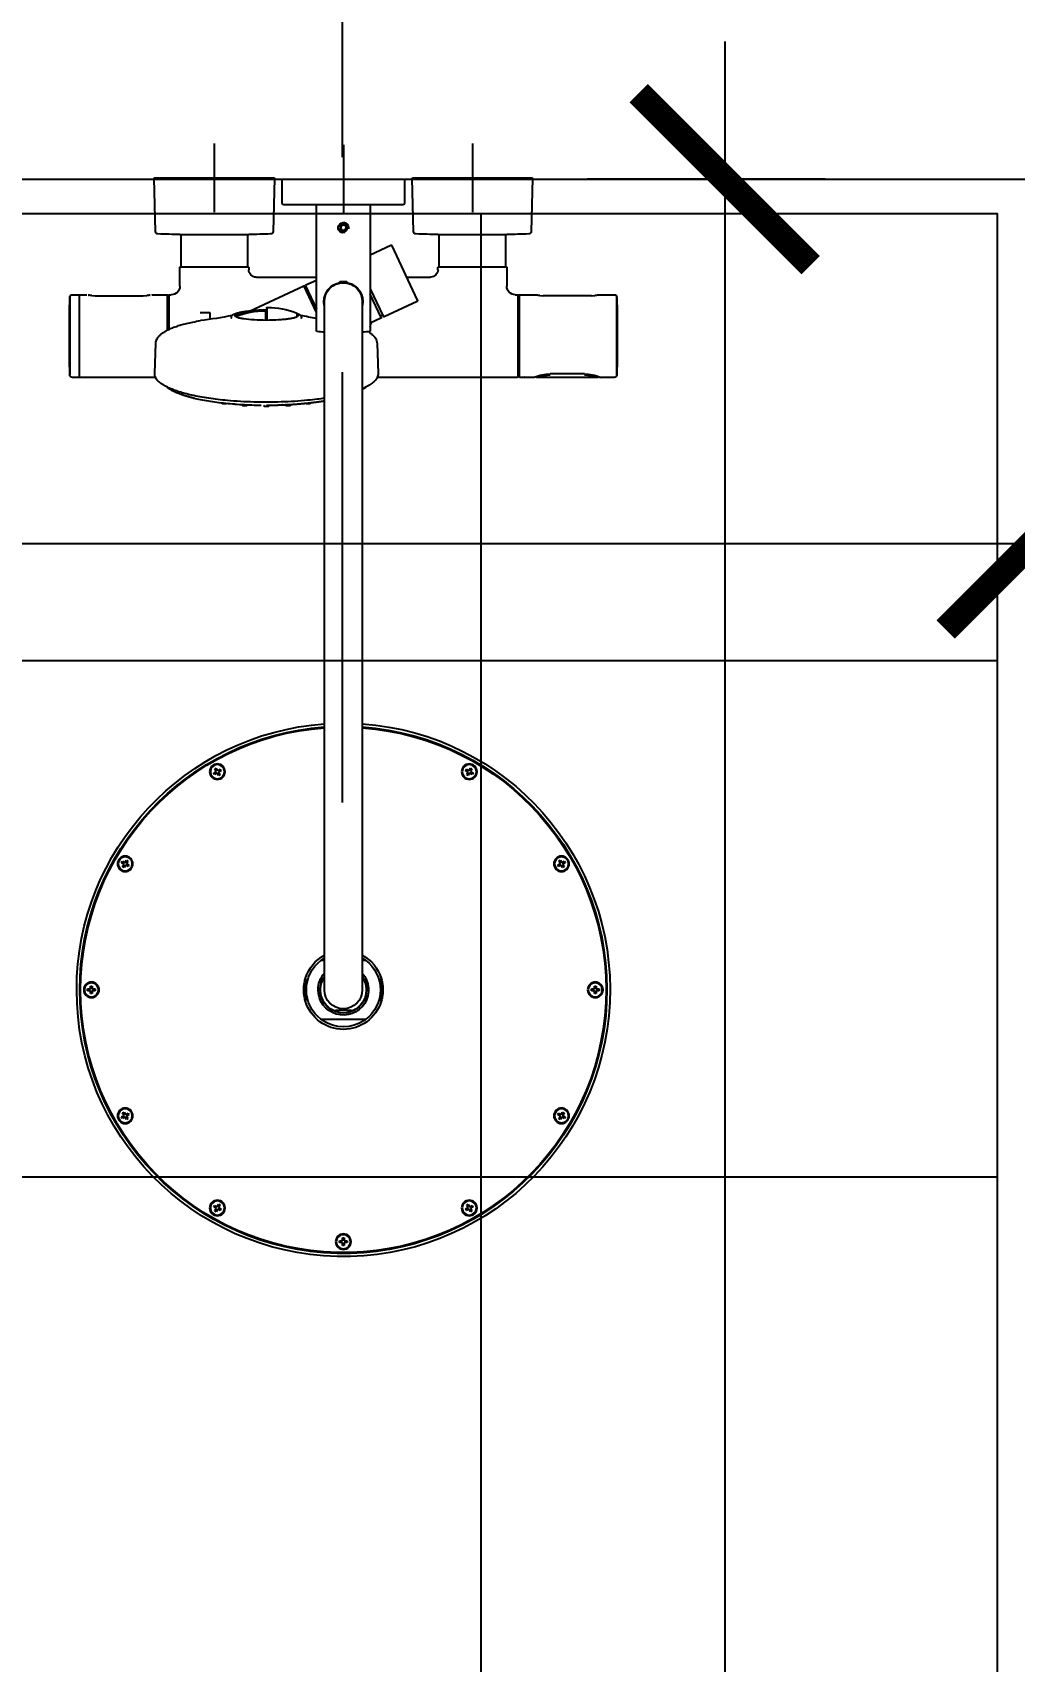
# Model space of a CAD drawing. Header units: centimetres. Extents: x -1797 to 2001, y -8788 to 1856.
# Drawn here: x -771.2 to -714.1, y -4855.5 to -4760.8 of the extents above; entities that cross this region are included whole.
import ezdxf
from ezdxf.enums import TextEntityAlignment as Align
from ezdxf.xclip import XClip

# ---------------------------------------------------------------- set-up
doc = ezdxf.new("R2010")
doc.units = ezdxf.units.CM
doc.header["$LTSCALE"] = 100
doc.header["$MEASUREMENT"] = 0
doc.header["$XCLIPFRAME"] = 0
doc.header["$PDMODE"] = 35
doc.linetypes.add('HIDDEN', pattern=[0.375, 0.25, -0.125])
for name, color, linetype in [('A0-01 FLOOR PLANS$0$BATH FIXTURES', 85, 'Continuous'), ('A0-01 FLOOR PLANS$0$WALL-01', 7, 'Continuous'), ('DIM', 1, 'Continuous'), ('HIDDEN -03', 8, 'HIDDEN'), ('ID_Flooring_01', 123, 'Continuous'), ('ID_Flooring_02', 127, 'Continuous'), ('WALL-01', 7, 'Continuous')]:
    doc.layers.add(name, color=color, linetype=linetype)
doc.styles.add('22', font='romans.shx')
doc.styles.add('HB25Small', font='ARCHSTYL.SHX', dxfattribs={"width": 0.8, "height": 2.5})
doc.styles.add('HB35Norm', font='ARCHSTYL.SHX', dxfattribs={"width": 0.8, "height": 3.5})
doc.styles.add('ISO', font='isocp2.shx', dxfattribs={"width": 0.8})
doc.dimstyles.new('100', dxfattribs={"dimtxt": 15, "dimasz": 10, "dimexe": 8, "dimexo": 12, "dimgap": 6, "dimtad": 1, "dimdec": 0, "dimzin": 0, "dimdsep": 46, "dimtxsty": '22', "dimblk": 'ARCHTICK', "dimcen": 30, "dimdle": 8, "dimclrd": 1, "dimclre": 1, "dimclrt": 2, "dimadec": 0, "dimazin": 0, "dimtfac": 1, "dimtdec": 0, "dimtmove": 2, "dimatfit": 3, "dimldrblk": 'OBLIQUE', "dimfxl": 100, "dimtolj": 1, "dimtzin": 0, "dimarcsym": 0})
doc.dimstyles.new('DIM DET', dxfattribs={"dimtxt": 0.05, "dimasz": 0.025, "dimexe": 0.025, "dimexo": 0.025, "dimgap": 0.025, "dimtad": 1, "dimzin": 0, "dimdsep": 46, "dimtxsty": 'ISO', "dimblk": 'ARCHTICK', "dimcen": 0.1, "dimdle": 0.025, "dimclrd": 15, "dimclre": 15, "dimclrt": 2, "dimadec": 0, "dimazin": 0, "dimtfac": 1, "dimtmove": 2, "dimatfit": 0, "dimldrblk": 'ARCHTICK', "dimfxl": 0.17, "dimtzin": 1, "dimarcsym": 0})

# ---------------------------------------------------------------- blocks, each defined once
blk = doc.blocks.new('A0-01 FLOOR PLANS$0$Bath_ShowerHead_D-31_01')
for p, q in [((-7.5, 0.08), (-7.5, -3.92)), ((0, 0), (0, -4)), ((7.5, 0.08), (7.5, -3.92)), ((-11, -1.971), (-10.92, -5.04)), ((-4.05, -1.92), (-10.95, -1.92)), ((-5.5, -1.92), (-9.5, -1.92)), ((-4.08, -5.04), (-4, -1.971)), ((-3.55, -2.02), (-3.55, -3.4)), ((3.53, -2), (-3.53, -2)), ((2, -2), (-2, -2)), ((3.55, -3.4), (3.55, -2.02)), ((4, -1.971), (4.08, -5.04)), ((10.95, -1.92), (4.05, -1.92)), ((9.5, -1.92), (5.5, -1.92)), ((10.92, -5.04), (11, -1.971)), ((-3.45, -3.5), (3.45, -3.5)), ((-1.565, -3.5), (-1.565, -10.825)), ((1.565, -10.825), (1.565, -3.5)), ((-0.173, -4.82), (-0.087, -4.67)), ((-0.087, -4.67), (0.087, -4.67)), ((0.087, -4.67), (0.173, -4.82)), ((-5.5, -5.22), (-9.5, -5.22)), ((-9.425, -5.22), (-9.425, -7.1)), ((-5.575, -7.1), (-5.575, -5.22)), ((-0.087, -4.97), (-0.173, -4.82)), ((0.087, -4.97), (-0.087, -4.97)), ((0.173, -4.82), (0.087, -4.97)), ((9.5, -5.22), (5.5, -5.22)), ((5.575, -5.22), (5.575, -7.1)), ((9.425, -7.1), (9.425, -5.22)), ((-4.306, -9.043), (-2.827, -5.871)), ((-1.565, -6.404), (-2.76, -5.847)), ((-9.5, -7.14), (-9.5, -8.225)), ((-9.48, -7.12), (-5.52, -7.12)), ((-5.5, -7.26), (-5.5, -7.14)), ((5.5, -7.14), (5.5, -7.256)), ((5.52, -7.12), (9.48, -7.12)), ((9.5, -8.224), (9.5, -7.14)), ((-3.677, -7.695), (-5.057, -7.695)), ((-1.565, -8.371), (-2.312, -9.973)), ((-0.201, -7.975), (-0.25, -8.003)), ((-0.25, -8.003), (0.25, -8.003)), ((-0.25, -8.003), (-0.25, -8.049)), ((-0.201, -7.975), (0.201, -7.975)), ((-0.201, -8.049), (-0.201, -7.975)), ((0.25, -8.003), (0.201, -7.975)), ((0.201, -8.049), (0.201, -7.975)), ((0.25, -8.049), (0.25, -8.003)), ((5.057, -7.695), (1.565, -7.695)), ((2.184, -8.152), (1.565, -7.864)), ((2.198, -8.192), (1.565, -9.55)), ((1.565, -9.751), (2.279, -8.219)), ((2.233, -8.319), (2.174, -8.291)), ((5.457, -9.679), (2.306, -8.209)), ((-15.895, -13.373), (-15.895, -8.867)), ((-14.938, -8.72), (-15.745, -8.72)), ((-14.42, -8.774), (-14.617, -8.766)), ((-11.619, -8.773), (-14.421, -8.773)), ((-11.423, -8.766), (-11.62, -8.774)), ((-10.24, -8.72), (-11.102, -8.72)), ((-10.22, -8.74), (-10.22, -13.5)), ((-10.15, -9.32), (-10.22, -9.32)), ((-10.22, -9.352), (-10.15, -9.352)), ((-10.15, -13.5), (-10.15, -8.74)), ((-9.994, -8.72), (-10.13, -8.72)), ((-4.282, -9.109), (-2.378, -9.997)), ((-2.198, -10.048), (-1.565, -8.69)), ((-1.1, -9.12), (-1.1, -13.17)), ((1.1, -13.17), (1.1, -9.12)), ((10.13, -8.72), (9.999, -8.72)), ((10.15, -8.74), (10.15, -10.739)), ((10.225, -10.774), (10.225, -8.74)), ((11.105, -8.72), (10.245, -8.72)), ((11.625, -8.777), (11.428, -8.769)), ((14.425, -8.776), (11.625, -8.776)), ((14.425, -8.776), (11.625, -8.776)), ((14.622, -8.769), (14.425, -8.777)), ((14.425, -8.777), (14.425, -8.776)), ((15.75, -8.72), (14.945, -8.72)), ((15.347, -8.72), (15.347, -13.52)), ((15.9, -8.867), (15.9, -13.373)), ((-10.15, -9.944), (-10.22, -9.944)), ((-2.278, -9.9), (-2.174, -9.949)), ((-2.184, -10.088), (-1.565, -10.376)), ((2.449, -9.979), (2.443, -10.043)), ((2.456, -9.964), (2.449, -9.981)), ((2.698, -9.833), (2.698, -9.986)), ((4.448, -9.477), (4.448, -10.037)), ((4.448, -10.037), (4.448, -10.092)), ((4.448, -10.092), (4.448, -10.188)), ((4.473, -10.135), (4.473, -10.189)), ((4.498, -9.602), (4.498, -9.648)), ((4.498, -9.671), (4.498, -9.648)), ((4.498, -10.17), (4.498, -9.671)), ((5.858, -9.725), (5.827, -9.72)), ((6.503, -10.043), (6.496, -9.979)), ((7.765, -9.745), (7.765, -10.079)), ((8.315, -9.745), (7.765, -9.745)), ((10.225, -9.57), (10.15, -9.495)), ((-10.22, -10.528), (-10.15, -10.528)), ((-10.15, -11.712), (-10.22, -11.712)), ((-10.22, -12.296), (-10.15, -12.296)), ((-1.957, -11.551), (-2.02, -13.279)), ((10.965, -13.279), (10.903, -11.551)), ((-10.15, -12.888), (-10.22, -12.888)), ((-10.22, -12.92), (-10.15, -12.92)), ((-1.1, -13.17), (-1.1, -45.07)), ((1.1, -45.07), (1.1, -13.17)), ((-15.745, -13.52), (-14.939, -13.52)), ((-14.803, -13.52), (-11.229, -13.52)), ((-14.01, -13.322), (-14.01, -13.318)), ((-14.01, -13.322), (-12.02, -13.322)), ((-12.02, -13.322), (-12.02, -13.318)), ((-11.091, -13.52), (-10.819, -13.52)), ((-10.51, -13.52), (-10.24, -13.52)), ((-10.13, -13.52), (-1.972, -13.52)), ((10.913, -13.52), (15.75, -13.52)), ((-7.388, -36.423), (-7.536, -36.508)), ((-7.536, -36.508), (-7.486, -36.595)), ((-7.486, -36.595), (-7.338, -36.51)), ((-7.387, -36.226), (-7.473, -36.276)), ((-7.473, -36.276), (-7.388, -36.423)), ((-7.435, -36.45), (-7.385, -36.536)), ((-7.328, -36.327), (-7.415, -36.377)), ((-7.302, -36.373), (-7.387, -36.226)), ((-7.338, -36.51), (-7.253, -36.657)), ((-7.312, -36.556), (-7.225, -36.506)), ((-7.154, -36.288), (-7.302, -36.373)), ((-7.205, -36.433), (-7.255, -36.346)), ((-7.253, -36.657), (-7.167, -36.607)), ((-7.252, -36.46), (-7.104, -36.375)), ((-7.167, -36.607), (-7.252, -36.46)), ((-7.104, -36.375), (-7.154, -36.288)), ((7.154, -36.288), (7.104, -36.375)), ((7.104, -36.375), (7.252, -36.46)), ((7.302, -36.373), (7.154, -36.288)), ((7.252, -36.46), (7.167, -36.607)), ((7.167, -36.607), (7.253, -36.657)), ((7.255, -36.346), (7.205, -36.433)), ((7.225, -36.506), (7.312, -36.556)), ((7.253, -36.657), (7.338, -36.51)), ((7.387, -36.226), (7.302, -36.373)), ((7.415, -36.377), (7.328, -36.327)), ((7.338, -36.51), (7.486, -36.595)), ((7.385, -36.536), (7.435, -36.45)), ((7.473, -36.276), (7.387, -36.226)), ((7.388, -36.423), (7.473, -36.276)), ((7.536, -36.508), (7.388, -36.423)), ((7.486, -36.595), (7.536, -36.508)), ((-12.844, -41.647), (-12.894, -41.733)), ((-12.697, -41.732), (-12.844, -41.647)), ((-12.612, -41.584), (-12.697, -41.732)), ((-12.525, -41.634), (-12.612, -41.584)), ((-12.61, -41.782), (-12.525, -41.634)), ((12.612, -41.584), (12.525, -41.634)), ((12.525, -41.634), (12.61, -41.782)), ((12.697, -41.732), (12.612, -41.584)), ((12.844, -41.647), (12.697, -41.732)), ((12.894, -41.733), (12.844, -41.647)), ((-12.894, -41.733), (-12.747, -41.818)), ((-12.747, -41.818), (-12.832, -41.966)), ((-12.832, -41.966), (-12.745, -42.016)), ((-12.743, -41.705), (-12.793, -41.792)), ((-12.774, -41.865), (-12.687, -41.915)), ((-12.745, -42.016), (-12.66, -41.868)), ((-12.584, -41.735), (-12.67, -41.685)), ((-12.66, -41.868), (-12.513, -41.953)), ((-12.614, -41.895), (-12.564, -41.808)), ((-12.463, -41.867), (-12.61, -41.782)), ((-12.513, -41.953), (-12.463, -41.867)), ((12.61, -41.782), (12.463, -41.867)), ((12.463, -41.867), (12.513, -41.953)), ((12.513, -41.953), (12.66, -41.868)), ((12.564, -41.808), (12.614, -41.895)), ((12.67, -41.685), (12.584, -41.735)), ((12.66, -41.868), (12.745, -42.016)), ((12.687, -41.915), (12.774, -41.865)), ((12.793, -41.792), (12.743, -41.705)), ((12.745, -42.016), (12.832, -41.966)), ((12.747, -41.818), (12.894, -41.733)), ((12.832, -41.966), (12.747, -41.818)), ((-1.1, -45.07), (-1.1, -49.12)), ((1.1, -49.12), (1.1, -45.07)), ((-1.303, -47.42), (-1.103, -47.42)), ((1.105, -47.42), (1.303, -47.42)), ((-14.86, -49.07), (-14.86, -49.17)), ((-14.69, -49.07), (-14.86, -49.07)), ((-14.86, -49.17), (-14.69, -49.17)), ((-14.744, -49.07), (-14.744, -49.17)), ((-14.69, -48.9), (-14.69, -49.07)), ((-14.59, -48.9), (-14.69, -48.9)), ((-14.59, -49.016), (-14.69, -49.016)), ((-14.69, -49.17), (-14.69, -49.34)), ((-14.69, -49.224), (-14.59, -49.224)), ((-14.59, -49.07), (-14.59, -48.9)), ((-14.42, -49.07), (-14.59, -49.07)), ((-14.59, -49.17), (-14.42, -49.17)), ((-14.59, -49.34), (-14.59, -49.17)), ((-14.536, -49.17), (-14.536, -49.07)), ((-14.42, -49.17), (-14.42, -49.07)), ((-2.2, -49.786), (-2.2, -48.454)), ((2.2, -48.454), (2.2, -49.786)), ((14.59, -49.07), (14.42, -49.07)), ((14.42, -49.07), (14.42, -49.17)), ((14.42, -49.17), (14.59, -49.17)), ((14.536, -49.07), (14.536, -49.17)), ((14.69, -48.9), (14.59, -48.9)), ((14.59, -48.9), (14.59, -49.07)), ((14.69, -49.016), (14.59, -49.016)), ((14.59, -49.17), (14.59, -49.34)), ((14.59, -49.224), (14.69, -49.224)), ((14.69, -49.07), (14.69, -48.9)), ((14.86, -49.07), (14.69, -49.07)), ((14.69, -49.34), (14.69, -49.17)), ((14.69, -49.17), (14.86, -49.17)), ((14.744, -49.17), (14.744, -49.07)), ((14.86, -49.17), (14.86, -49.07)), ((-14.69, -49.34), (-14.59, -49.34)), ((14.59, -49.34), (14.69, -49.34)), ((-1.006, -50.82), (-1.303, -50.82)), ((-0.9, -50.82), (-1.006, -50.82)), ((0.9, -50.82), (-0.9, -50.82)), ((-0.445, -50.32), (-0.573, -50.32)), ((-0.445, -50.32), (0.445, -50.32)), ((0.573, -50.32), (0.445, -50.32)), ((1.006, -50.82), (0.9, -50.82)), ((1.303, -50.82), (1.006, -50.82)), ((-12.747, -56.422), (-12.894, -56.507)), ((-12.894, -56.507), (-12.844, -56.593)), ((-12.844, -56.593), (-12.697, -56.508)), ((-12.745, -56.224), (-12.832, -56.274)), ((-12.832, -56.274), (-12.747, -56.422)), ((-12.793, -56.448), (-12.743, -56.535)), ((-12.687, -56.325), (-12.774, -56.375)), ((-12.66, -56.372), (-12.745, -56.224)), ((-12.697, -56.508), (-12.612, -56.656)), ((-12.67, -56.555), (-12.584, -56.505)), ((-12.513, -56.287), (-12.66, -56.372)), ((-12.564, -56.432), (-12.614, -56.345)), ((-12.612, -56.656), (-12.525, -56.606)), ((-12.61, -56.458), (-12.463, -56.373)), ((-12.525, -56.606), (-12.61, -56.458)), ((-12.463, -56.373), (-12.513, -56.287)), ((12.513, -56.287), (12.463, -56.373)), ((12.463, -56.373), (12.61, -56.458)), ((12.66, -56.372), (12.513, -56.287)), ((12.61, -56.458), (12.525, -56.606)), ((12.525, -56.606), (12.612, -56.656)), ((12.614, -56.345), (12.564, -56.432)), ((12.584, -56.505), (12.67, -56.555)), ((12.612, -56.656), (12.697, -56.508)), ((12.745, -56.224), (12.66, -56.372)), ((12.774, -56.375), (12.687, -56.325)), ((12.697, -56.508), (12.844, -56.593)), ((12.743, -56.535), (12.793, -56.448)), ((12.832, -56.274), (12.745, -56.224)), ((12.747, -56.422), (12.832, -56.274)), ((12.894, -56.507), (12.747, -56.422)), ((12.844, -56.593), (12.894, -56.507)), ((-7.486, -61.645), (-7.536, -61.732)), ((-7.536, -61.732), (-7.388, -61.817)), ((-7.338, -61.73), (-7.486, -61.645)), ((-7.388, -61.817), (-7.473, -61.964)), ((-7.473, -61.964), (-7.387, -62.014)), ((-7.385, -61.704), (-7.435, -61.79)), ((-7.415, -61.863), (-7.328, -61.913)), ((-7.387, -62.014), (-7.302, -61.867)), ((-7.253, -61.583), (-7.338, -61.73)), ((-7.225, -61.734), (-7.312, -61.684)), ((-7.302, -61.867), (-7.154, -61.952)), ((-7.255, -61.894), (-7.205, -61.807)), ((-7.167, -61.633), (-7.253, -61.583)), ((-7.252, -61.78), (-7.167, -61.633)), ((-7.104, -61.865), (-7.252, -61.78)), ((-7.154, -61.952), (-7.104, -61.865)), ((7.252, -61.78), (7.104, -61.865)), ((7.104, -61.865), (7.154, -61.952)), ((7.154, -61.952), (7.302, -61.867)), ((7.253, -61.583), (7.167, -61.633)), ((7.167, -61.633), (7.252, -61.78)), ((7.205, -61.807), (7.255, -61.894)), ((7.312, -61.684), (7.225, -61.734)), ((7.338, -61.73), (7.253, -61.583)), ((7.302, -61.867), (7.387, -62.014)), ((7.328, -61.913), (7.415, -61.863)), ((7.486, -61.645), (7.338, -61.73)), ((7.435, -61.79), (7.385, -61.704)), ((7.387, -62.014), (7.473, -61.964)), ((7.388, -61.817), (7.536, -61.732)), ((7.473, -61.964), (7.388, -61.817)), ((7.536, -61.732), (7.486, -61.645)), ((-0.05, -63.71), (-0.22, -63.71)), ((-0.22, -63.71), (-0.22, -63.81)), ((-0.22, -63.81), (-0.05, -63.81)), ((-0.104, -63.71), (-0.104, -63.81)), ((0.05, -63.54), (-0.05, -63.54)), ((-0.05, -63.54), (-0.05, -63.71)), ((0.05, -63.656), (-0.05, -63.656)), ((-0.05, -63.81), (-0.05, -63.98)), ((-0.05, -63.864), (0.05, -63.864)), ((-0.05, -63.98), (0.05, -63.98)), ((0.05, -63.71), (0.05, -63.54)), ((0.22, -63.71), (0.05, -63.71)), ((0.05, -63.81), (0.22, -63.81)), ((0.05, -63.98), (0.05, -63.81)), ((0.104, -63.81), (0.104, -63.71)), ((0.22, -63.81), (0.22, -63.71))]:
    blk.add_line(p, q)
for centre, radius in [((0, -4.82), 0.246), ((0, -4.82), 0.18), ((-7.32, -36.441), 0.45), ((-7.32, -36.441), 0.41), ((7.32, -36.441), 0.45), ((7.32, -36.441), 0.41), ((-12.679, -41.8), 0.45), ((-12.679, -41.8), 0.41), ((12.679, -41.8), 0.45), ((12.679, -41.8), 0.41), ((-14.64, -49.12), 0.45), ((-14.64, -49.12), 0.41), ((14.64, -49.12), 0.45), ((14.64, -49.12), 0.41), ((-12.679, -56.44), 0.45), ((-12.679, -56.44), 0.41), ((12.679, -56.44), 0.45), ((12.679, -56.44), 0.41), ((-7.32, -61.799), 0.45), ((-7.32, -61.799), 0.41), ((7.32, -61.799), 0.45), ((7.32, -61.799), 0.41), ((0, -63.76), 0.45), ((0, -63.76), 0.41)]:
    blk.add_circle(centre, radius)
for centre, radius, start, end in [((-10.95, -1.97), 0.05, 90, 181.5), ((-4.05, -1.97), 0.05, 358.5, 90), ((-3.53, -2.02), 0.02, 90, 180), ((3.53, -2.02), 0.02, 0, 90), ((4.05, -1.97), 0.05, 90, 181.5), ((10.95, -1.97), 0.05, 358.5, 90), ((-3.45, -3.4), 0.1, 180, 270), ((3.45, -3.4), 0.1, 270, 0), ((0, -4.82), 0.3, 255, 195), ((-10.77, -5.036), 0.15, 181.5, 268.12347), ((-7.5, 94.76), 100, 268.12347, 268.85401), ((-7.5, 94.76), 100, 271.14599, 271.87653), ((-4.23, -5.036), 0.15, 271.87653, 358.5), ((4.23, -5.036), 0.15, 181.5, 268.12347), ((7.5, 94.76), 100, 268.12347, 268.85401), ((7.5, 94.76), 100, 271.14599, 271.87653), ((10.77, -5.036), 0.15, 271.87653, 358.5), ((-2.781, -5.892), 0.05, 65, 155), ((-9.48, -7.14), 0.02, 90, 180), ((-9.405, -7.1), 0.02, 180, 270), ((-5.595, -7.1), 0.02, 270, 0), ((-5.52, -7.14), 0.02, 0, 90), ((-5.06, -7.256), 0.444, 181.59066, 267.00773), ((5.059, -7.256), 0.444, 271.35818, 358.5138), ((5.52, -7.14), 0.02, 90, 180), ((5.595, -7.1), 0.02, 180, 270), ((9.405, -7.1), 0.02, 270, 0), ((9.48, -7.14), 0.02, 0, 90), ((-9.999, -8.221), 0.5, 270.42376, 359.58526), ((0, -9.12), 1.13, 102.78379, 191.50414), ((0, -9.12), 1.1, 0, 180), ((0, -9.12), 1.13, 0, 77.19905), ((2.182, -8.273), 0.02, 155, 245), ((2.171, -8.179), 0.03, 335, 65), ((2.298, -8.227), 0.02, 65, 155), ((9.998, -8.222), 0.497, 180.28365, 270.0504), ((84.08, -11.12), 100, 178.71319, 181.28767), ((-15.745, -8.87), 0.15, 90.48374, 180.00052), ((-14.491, -6.712), 2.055, 259.39187, 261.1025), ((-14.427, -6.334), 2.44, 260.77417, 265.53389), ((-11.613, -6.335), 2.439, 274.46452, 279.22756), ((-11.51, -6.982), 1.783, 279.03156, 280.35942), ((-10.24, -8.74), 0.02, 0, 90), ((-10.13, -8.74), 0.02, 90, 180), ((-4.261, -9.064), 0.05, 155, 245), ((0, -9.12), 1.13, 347.09547, 0), ((10.13, -8.74), 0.02, 0, 90), ((10.245, -8.74), 0.02, 90, 180), ((11.105, -8.77), 0.0505, 46.91951, 89.78946), ((11.614, -6.444), 2.332, 260.45018, 265.43201), ((11.23, -8.774), 0.0307, 68.43646, 95.69824), ((14.437, -6.445), 2.331, 274.56612, 279.55186), ((14.82, -8.774), 0.0307, 84.30845, 113.46399), ((14.945, -8.77), 0.0505, 90.21054, 133.08035), ((15.75, -8.87), 0.15, 359.99943, 90.49902), ((-84.075, -11.12), 100, 358.7126, 1.28696), ((-2.357, -9.952), 0.05, 245, 335), ((-2.171, -10.061), 0.03, 155, 245), ((-2.182, -9.967), 0.02, 335, 65), ((-1.857, 11.127), 21.494, 279.17254, 281.6283), ((2.767, -9.834), 0.0688, 110.57852, 179.67324), ((4.518, -9.602), 0.02, 89.45489, 180), ((4.473, -14.332), 4.75, 70.32289, 89.45489), ((4.743, -17.379), 7.735, 81.85759, 85.69805), ((6.178, -10.028), 0.0688, 27.43578, 69.42204), ((6.179, -10.014), 0.0683, 17.08726, 69.48926), ((10.801, 11.123), 21.49, 258.3745, 263.30061), ((-1.535, -10.825), 0.03, 180, 262.92922), ((0, 1.55), 12.5, 262.92922, 264.95144), ((0, 1.55), 12.5, 275.04856, 277.07078), ((1.535, -10.825), 0.03, 277.07078, 0), ((-15.745, -13.37), 0.15, 179.99973, 270.01077), ((-14.011, -15.686), 2.358, 89.98737, 113.26537), ((-14.812, -13.472), 0.0472, 176.44068, 249.60556), ((-14.042, -15.566), 2.186, 89.15875, 110.5651), ((-12.02, -15.686), 2.358, 66.73989, 90.01194), ((-12.033, -15.827), 2.446, 70.5873, 89.69223), ((-11.218, -13.472), 0.0475, 288.69188, 2.82851), ((-10.771, -14.078), 0.56, 94.061, 94.73897), ((-10.819, -13.505), 0.0147, 276.34068, 278.35443), ((-10.664, -15.819), 2.305, 86.26436, 93.63043), ((-10.663, -16.496), 2.979, 87.25128, 90.9598), ((-10.479, -12.567), 0.953, 267.53766, 268.14187), ((-10.52, -13.607), 0.0874, 84.53549, 86.46415), ((-10.509, -13.503), 0.0168, 261.47153, 263.69347), ((-10.24, -13.5), 0.02, 270, 0), ((-10.13, -13.5), 0.02, 180, 270), ((15.75, -13.37), 0.15, 269.95644, 0), ((4.927, -2.229), 12.923, 271.1539, 273.65731), ((5.203, -2.654), 12.484, 272.51741, 275.05015), ((5.508, -3.418), 11.698, 273.89327, 276.51905), ((5.856, -4.517), 10.569, 275.31732, 278.11821), ((6.259, -5.882), 9.163, 276.83307, 279.913), ((6.719, -7.425), 7.566, 278.48828, 282.04181), ((7.088, -8.341), 6.596, 280.56906, 283.98196), ((4.804, -6.627), 8.53, 269.83683, 272.57306), ((0, -49.12), 15.499, 94.06971, 0), ((0, -49.12), 15.32, 94.11747, 0), ((0, -49.12), 15.3, 94.12296, 0), ((0, -49.12), 15.29, 94.12556, 0), ((0, -49.12), 15.27, 94.13098, 0), ((0, -49.12), 15.499, 0, 85.93029), ((0, -49.12), 15.32, 0, 85.88253), ((0, -49.12), 15.3, 0, 85.87704), ((0, -49.12), 15.29, 0, 85.87444), ((0, -49.12), 15.27, 0, 85.86902), ((0, -49.12), 2.3, 118.57188, 162.92843), ((0, -49.12), 2.15, 120.77232, 124.36366), ((0, -49.12), 2.3, 17.07157, 61.42812), ((0, -49.12), 2.15, 55.63634, 59.22768), ((0, -49.12), 2.15, 127.24885, 232.75115), ((0, -49.12), 1.47, 138.44327, 0), ((0, -49.12), 2.15, 124.36366, 127.24885), ((0, -49.12), 1.47, 0, 41.55673), ((0, -49.12), 2.15, 52.75115, 55.63634), ((0, -49.12), 2.15, 307.24885, 52.75115), ((0, -49.12), 2.3, 169.22805, 190.77195), ((0, -49.12), 2.3, 162.93006, 169.22805), ((-2.17, -48.454), 0.03, 162.93006, 180), ((0, -49.12), 1.35, 144.56906, 0), ((0, -49.12), 1.33, 145.79868, 244.45616), ((0, -49.12), 1.1, 180, 0), ((0, -49.12), 1.33, 295.54384, 34.20132), ((0, -49.12), 1.35, 0, 35.43094), ((0, -49.12), 2.3, 10.77195, 17.06994), ((2.17, -48.454), 0.03, 0, 17.06994), ((0, -49.12), 2.3, 349.22805, 10.77195), ((0, -49.12), 2.3, 190.77195, 197.06994), ((-2.17, -49.786), 0.03, 180, 197.06994), ((0, -49.12), 2.3, 197.07157, 342.92843), ((0, -49.12), 2.3, 342.93006, 349.22805), ((2.17, -49.786), 0.03, 342.93006, 0), ((0, -49.12), 2.15, 232.75115, 235.63634), ((0, -49.12), 2.15, 235.63634, 304.36366), ((0, -49.12), 2.15, 304.36366, 307.24885)]:
    blk.add_arc(centre, radius, start, end)
for centre, major_axis, ratio, start_param, end_param in [((-5.057, -7.195), (0, 0.5), 1, 3.091409, 3.141593), ((4.473, -14.046), (-4.735, 0), 0.970296, 4.728297, 5.086392), ((2.718, -9.833), (0.02, 0), 0.241922, 3.141593, 3.167236), ((4.473, -14.218), (4.727, 0), 0.970296, 1.196063, 1.554861), ((4.473, -14.24), (4.735, 0), 0.970296, 1.196793, 1.554888), ((-2.17, -48.454), (-0.0287, 0.0088), 0.989207, 0, 0.288551), ((2.17, -48.454), (-0.0287, -0.0088), 0.989207, 2.853042, 3.141593), ((-2.17, -49.786), (-0.0287, -0.0088), 0.989207, 5.994634, 6.283185), ((2.17, -49.786), (0.0287, -0.0088), 0.989207, 0, 0.288551)]:
    blk.add_ellipse(centre, major_axis=major_axis, ratio=ratio, start_param=start_param, end_param=end_param)
for points, degree in [([(-5.5, -7.265), (-5.5, -7.262), (-5.5, -7.259), (-5.5, -7.256)], 3), ([(5.5, -7.256), (5.5, -7.259), (5.5, -7.262), (5.5, -7.266)], 3), ([(-10, -8.72), (-10, -8.72), (-10, -8.72), (-10, -8.72)], 3), ([(4.448, -9.635), (4.456, -9.635), (4.464, -9.635), (4.473, -9.635)], 3), ([(4.473, -9.66), (4.464, -9.66), (4.456, -9.66), (4.448, -9.66)], 3), ([(4.473, -10.135), (4.464, -10.135), (4.456, -10.135), (4.448, -10.135)], 3), ([(4.473, -9.635), (4.487, -9.635), (4.501, -9.635), (4.515, -9.635)], 3), ([(4.501, -9.66), (4.492, -9.66), (4.482, -9.66), (4.473, -9.66)], 3), ([(4.498, -10.135), (4.489, -10.135), (4.481, -10.135), (4.473, -10.135)], 3), ([(-1.466, -10.882), (-1.468, -10.874), (-1.47, -10.865), (-1.473, -10.857)], 3), ([(-1.957, -11.547), (-1.957, -11.548), (-1.957, -11.549), (-1.957, -11.55), (-1.957, -11.551), (-1.958, -11.552)], 5)]:
    blk.add_open_spline(points, degree=degree)
for points, degree, knots in [([(-14.869, -8.732), (-14.88, -8.73), (-14.905, -8.726), (-14.925, -8.722), (-14.929, -8.721), (-14.937, -8.72), (-14.942, -8.72), (-14.945, -8.72), (-14.946, -8.72)], 3, [0, 0, 0, 0, 0.245741, 0.69191, 0.916224, 0.957728, 0.982787, 1, 1, 1, 1]), ([(-11.102, -8.72), (-11.103, -8.72), (-11.105, -8.72), (-11.108, -8.721), (-11.112, -8.721), (-11.123, -8.723), (-11.148, -8.728), (-11.176, -8.733), (-11.189, -8.735)], 3, [0, 0, 0, 0, 0.015565, 0.048335, 0.127827, 0.377073, 0.755534, 1, 1, 1, 1]), ([(4.447, -9.476), (4.447, -9.475), (4.447, -9.471), (4.445, -9.466), (4.441, -9.461), (4.436, -9.458), (4.431, -9.455), (4.423, -9.453), (4.412, -9.452), (4.401, -9.452), (4.396, -9.452), (4.395, -9.452)], 3, [0, 0, 0, 0, 0.059506, 0.159563, 0.245992, 0.329643, 0.42315, 0.565802, 0.784627, 0.970374, 1, 1, 1, 1]), ([(-1.565, -10.556), (-1.578, -10.516), (-1.602, -10.445), (-1.625, -10.375), (-1.635, -10.344)], 3, [0.5121966, 0.5121966, 0.5121966, 0.5121966, 0.6261046, 0.7145426, 0.7145426, 0.7145426, 0.7145426]), ([(2.442, -10.044), (2.442, -10.06), (2.442, -10.085), (2.446, -10.097), (2.449, -10.099)], 3, [0, 0, 0, 0, 0.0633839, 0.1139324, 0.1139324, 0.1139324, 0.1139324]), ([(2.452, -9.968), (2.452, -9.968), (2.451, -9.971), (2.451, -9.973), (2.45, -9.976), (2.45, -9.978), (2.449, -9.98)], 5, [0.49842013, 0.49842013, 0.49842013, 0.49842013, 0.49842013, 0.49842013, 0.50000075, 0.51157507, 0.51157507, 0.51157507, 0.51157507, 0.51157507, 0.51157507]), ([(2.703, -9.805), (2.697, -9.807), (2.656, -9.82), (2.587, -9.845), (2.515, -9.885), (2.477, -9.918), (2.466, -9.937), (2.465, -9.941)], 3, [0.4254993, 0.4254993, 0.4254993, 0.4254993, 0.4526311, 0.5889127, 0.7344681, 0.8892637, 0.9254156, 0.9254156, 0.9254156, 0.9254156]), ([(2.623, -9.914), (2.623, -9.913), (2.623, -9.912), (2.623, -9.892), (2.635, -9.875), (2.668, -9.85), (2.679, -9.843), (2.693, -9.836)], 3, [0.4958252, 0.4958252, 0.4958252, 0.4958252, 0.5, 0.5, 0.5625, 0.5625, 0.58796867, 0.58796867, 0.58796867, 0.58796867]), ([(4.473, -10.189), (4.229, -10.188), (3.985, -10.181), (3.651, -10.16), (3.543, -10.151), (3.341, -10.131), (3.248, -10.119), (3.078, -10.094), (3, -10.079), (2.866, -10.049), (2.809, -10.033), (2.681, -9.987), (2.634, -9.955), (2.625, -9.923)], 3, [0, 0, 0, 0, 0.125, 0.125, 0.1875, 0.1875, 0.25, 0.25, 0.3125, 0.3125, 0.375, 0.375, 0.4856991, 0.4856991, 0.4856991, 0.4856991]), ([(2.697, -9.867), (2.665, -9.888), (2.648, -9.909), (2.648, -9.945), (2.656, -9.96), (2.673, -9.975)], 3, [0.4257206, 0.4257206, 0.4257206, 0.4257206, 0.5, 0.5, 0.5536818, 0.5536818, 0.5536818, 0.5536818]), ([(6.321, -9.921), (6.317, -9.936), (6.306, -9.95), (6.264, -9.982), (6.228, -10), (6.136, -10.034), (6.079, -10.049), (5.945, -10.079), (5.868, -10.094), (5.612, -10.132), (5.406, -10.153), (4.961, -10.181), (4.716, -10.188), (4.473, -10.189)], 3, [0.5117194, 0.5117194, 0.5117194, 0.5117194, 0.5625, 0.5625, 0.625, 0.625, 0.6875, 0.6875, 0.75, 0.75, 0.875, 0.875, 1, 1, 1, 1]), ([(4.547, -9.646), (4.545, -9.646), (4.538, -9.646), (4.527, -9.647), (4.517, -9.648), (4.509, -9.651), (4.503, -9.657), (4.499, -9.663), (4.497, -9.668), (4.498, -9.671), (4.498, -9.671)], 3, [0, 0, 0, 0, 0.076286, 0.279716, 0.508547, 0.661979, 0.772982, 0.883151, 0.998032, 1, 1, 1, 1]), ([(5.39, -9.671), (5.533, -9.683), (5.666, -9.698), (5.868, -9.729), (5.946, -9.743), (6.079, -9.773), (6.136, -9.789), (6.228, -9.822), (6.264, -9.84), (6.31, -9.875), (6.322, -9.892), (6.322, -9.912), (6.322, -9.913), (6.322, -9.914)], 3, [0.1647399, 0.1647399, 0.1647399, 0.1647399, 0.25, 0.25, 0.3125, 0.3125, 0.375, 0.375, 0.4375, 0.4375, 0.5, 0.5, 0.5032189, 0.5032189, 0.5032189, 0.5032189]), ([(6.273, -9.974), (6.289, -9.959), (6.298, -9.944), (6.298, -9.912), (6.286, -9.894), (6.24, -9.86), (6.205, -9.843), (6.114, -9.811), (6.057, -9.795), (5.926, -9.765), (5.85, -9.752), (5.684, -9.727), (5.595, -9.716), (5.501, -9.707)], 3, [0.4482744, 0.4482744, 0.4482744, 0.4482744, 0.5, 0.5, 0.5625, 0.5625, 0.625, 0.625, 0.6875, 0.6875, 0.75, 0.75, 0.8100245, 0.8100245, 0.8100245, 0.8100245]), ([(5.888, -9.73), (5.884, -9.729), (5.879, -9.728), (5.865, -9.726), (5.848, -9.723), (5.832, -9.721), (5.825, -9.72)], 3, [0.74785872, 0.74785872, 0.74785872, 0.74785872, 0.75028089, 0.75154772, 0.75733642, 0.76181543, 0.76181543, 0.76181543, 0.76181543]), ([(6.496, -9.981), (6.492, -9.964), (6.484, -9.933), (6.44, -9.887), (6.368, -9.847), (6.27, -9.811), (6.154, -9.779), (6.023, -9.751), (5.932, -9.737), (5.887, -9.73)], 3, [0, 0, 0, 0, 0.131987, 0.281792, 0.449255, 0.586344, 0.733125, 0.889496, 1, 1, 1, 1]), ([(6.178, -9.913), (6.174, -9.91), (6.169, -9.906), (6.143, -9.888), (6.113, -9.874), (6.075, -9.861)], 3, [0.0968, 0.0968, 0.0968, 0.0968, 0.125, 0.125, 0.2392713, 0.2392713, 0.2392713, 0.2392713]), ([(6.244, -10.003), (6.244, -9.999), (6.244, -9.98), (6.225, -9.951), (6.208, -9.935), (6.198, -9.926)], 3, [0, 0, 0, 0, 0.094437, 0.572572, 1, 1, 1, 1]), ([(6.491, -10.087), (6.493, -10.085), (6.501, -10.077), (6.502, -10.059), (6.503, -10.044)], 3, [0.8927078, 0.8927078, 0.8927078, 0.8927078, 0.923572, 1, 1, 1, 1]), ([(6.503, -10.049), (6.503, -10.049), (6.503, -10.047), (6.503, -10.045), (6.503, -10.044)], 3, [0.49985456, 0.49985456, 0.49985456, 0.49985456, 0.499857717, 0.505184623, 0.505184623, 0.505184623, 0.505184623]), ([(10.903, -11.552), (10.898, -11.498), (10.889, -11.417), (10.842, -11.301), (10.788, -11.214), (10.733, -11.145), (10.658, -11.065), (10.546, -10.968), (10.388, -10.862), (10.201, -10.759), (9.979, -10.659), (9.722, -10.563), (9.432, -10.472), (9.114, -10.388), (8.728, -10.301), (8.461, -10.251), (8.295, -10.221)], 3, [0, 0, 0, 0, 0.076639, 0.140286, 0.191004, 0.231676, 0.270773, 0.344619, 0.422888, 0.492029, 0.569644, 0.657173, 0.731485, 0.813325, 0.902766, 1, 1, 1, 1]), ([(-1.438, -10.863), (-1.474, -10.884), (-1.56, -10.94), (-1.673, -11.028), (-1.781, -11.134), (-1.87, -11.251), (-1.939, -11.395), (-1.951, -11.491), (-1.958, -11.552)], 3, [0.5801674, 0.5801674, 0.5801674, 0.5801674, 0.6259358, 0.696701, 0.7574415, 0.8282146, 0.9090569, 1, 1, 1, 1]), ([(-2.019, -13.278), (-2.018, -13.327), (-2.015, -13.406), (-1.977, -13.52), (-1.926, -13.61), (-1.869, -13.684), (-1.779, -13.779), (-1.631, -13.9), (-1.396, -14.041), (-1.206, -14.131), (-1.103, -14.175), (-1.1, -14.176)], 3, [0, 0, 0, 0, 0.0201993, 0.0389749, 0.0548851, 0.0680309, 0.0803254, 0.1107287, 0.1406106, 0.1698338, 0.17045, 0.17045, 0.17045, 0.17045]), ([(-1.318, -14.075), (-1.308, -14.084), (-1.263, -14.124), (-1.192, -14.177), (-1.125, -14.22), (-1.103, -14.234)], 3, [0.320972, 0.320972, 0.320972, 0.320972, 0.3458905, 0.4291154, 0.4686404, 0.4686404, 0.4686404, 0.4686404]), ([(1.098, -14.733), (1.238, -14.755), (1.558, -14.799), (2.132, -14.863), (2.828, -14.92), (3.61, -14.957), (4.405, -14.972), (5.201, -14.962), (5.985, -14.928), (6.684, -14.875), (7.294, -14.81), (7.824, -14.74), (8.334, -14.655), (8.79, -14.561), (9.195, -14.462), (9.537, -14.364), (9.831, -14.263), (10.068, -14.169), (10.252, -14.084), (10.406, -14.002), (10.546, -13.916), (10.662, -13.831), (10.76, -13.743), (10.841, -13.653), (10.91, -13.544), (10.958, -13.416), (10.962, -13.331), (10.964, -13.279)], 3, [0.3258306, 0.3258306, 0.3258306, 0.3258306, 0.3501234, 0.3796535, 0.4187131, 0.4577747, 0.4968356, 0.5358975, 0.5749598, 0.6140192, 0.6433242, 0.6726312, 0.7025236, 0.7336544, 0.7594589, 0.7859554, 0.810673, 0.8325632, 0.8516356, 0.8676157, 0.8855409, 0.9055164, 0.9198472, 0.9366347, 0.9558872, 0.9776111, 1, 1, 1, 1]), ([(9.452, -14.511), (9.544, -14.477), (9.713, -14.414), (9.924, -14.31), (10.09, -14.21), (10.191, -14.137), (10.242, -14.094), (10.256, -14.081)], 3, [0, 0, 0, 0, 0.132302, 0.2916949, 0.4034734, 0.5149699, 0.5620238, 0.5620238, 0.5620238, 0.5620238]), ([(1.098, -14.902), (1.112, -14.904), (1.319, -14.938), (1.734, -14.999), (2.385, -15.074), (3.077, -15.125), (3.771, -15.151), (4.239, -15.157), (4.473, -15.157)], 5, [0.90399804, 0.90399804, 0.90399804, 0.90399804, 0.90399804, 0.90399804, 0.90625, 0.9375, 0.96875, 1, 1, 1, 1, 1, 1]), ([(1.883, -14.997), (1.883, -15.002), (1.884, -15.011), (1.89, -15.024), (1.898, -15.034), (1.907, -15.04), (1.914, -15.044), (1.922, -15.047), (1.934, -15.05), (1.955, -15.054), (1.981, -15.057), (1.993, -15.059), (1.995, -15.059)], 3, [0, 0, 0, 0, 0.078849, 0.165941, 0.23991, 0.304842, 0.36235, 0.422637, 0.520357, 0.766738, 0.969433, 1, 1, 1, 1]), ([(1.995, -15.059), (2.007, -15.06), (2.028, -15.063), (2.062, -15.065), (2.094, -15.067), (2.109, -15.067), (2.125, -15.064), (2.137, -15.06), (2.149, -15.051), (2.158, -15.037), (2.163, -15.023), (2.162, -15.016), (2.162, -15.015)], 3, [0, 0, 0, 0, 0.136394, 0.294134, 0.458405, 0.64934, 0.704181, 0.759795, 0.824948, 0.900015, 0.980398, 1, 1, 1, 1]), ([(3.065, -15.119), (3.065, -15.12), (3.063, -15.125), (3.067, -15.137), (3.074, -15.15), (3.083, -15.159), (3.091, -15.164), (3.099, -15.167), (3.105, -15.169), (3.113, -15.171), (3.127, -15.173), (3.149, -15.175), (3.165, -15.176), (3.172, -15.176)], 3, [0, 0, 0, 0, 0.004737, 0.111726, 0.196853, 0.269065, 0.331169, 0.383075, 0.430362, 0.494221, 0.682743, 0.896328, 1, 1, 1, 1]), ([(3.172, -15.176), (3.177, -15.177), (3.192, -15.178), (3.223, -15.179), (3.255, -15.181), (3.283, -15.181), (3.294, -15.181), (3.309, -15.177), (3.319, -15.173), (3.331, -15.165), (3.34, -15.152), (3.345, -15.138), (3.344, -15.131), (3.344, -15.129)], 3, [0, 0, 0, 0, 0.066927, 0.215245, 0.362572, 0.517578, 0.682587, 0.723014, 0.771108, 0.831848, 0.902048, 0.978518, 1, 1, 1, 1]), ([(3.351, -15.127), (3.356, -15.127), (3.372, -15.129), (3.394, -15.131), (3.409, -15.132), (3.412, -15.132)], 3, [0.6390182, 0.6390182, 0.6390182, 0.6390182, 0.7543694, 0.9483646, 1, 1, 1, 1]), ([(3.412, -15.132), (3.423, -15.132), (3.444, -15.133), (3.478, -15.133), (3.503, -15.131), (3.519, -15.129), (3.534, -15.124), (3.548, -15.115), (3.558, -15.101), (3.564, -15.087), (3.563, -15.079), (3.562, -15.077)], 3, [0, 0, 0, 0, 0.135585, 0.313743, 0.503936, 0.629642, 0.717386, 0.799718, 0.882901, 0.972509, 1, 1, 1, 1]), ([(5.602, -15.129), (5.601, -15.132), (5.601, -15.14), (5.606, -15.154), (5.615, -15.165), (5.625, -15.172), (5.634, -15.177), (5.641, -15.179), (5.647, -15.18), (5.658, -15.181), (5.675, -15.181), (5.704, -15.18), (5.72, -15.179), (5.726, -15.179)], 3, [0, 0, 0, 0, 0.045652, 0.139085, 0.214141, 0.278103, 0.332441, 0.377213, 0.420253, 0.487307, 0.718989, 0.910147, 1, 1, 1, 1]), ([(5.726, -15.179), (5.732, -15.179), (5.748, -15.178), (5.779, -15.176), (5.809, -15.174), (5.829, -15.171), (5.84, -15.17), (5.852, -15.166), (5.862, -15.16), (5.872, -15.149), (5.88, -15.135), (5.88, -15.125), (5.88, -15.12)], 3, [0, 0, 0, 0, 0.076864, 0.239324, 0.400516, 0.569749, 0.685309, 0.731073, 0.786683, 0.853107, 0.930836, 1, 1, 1, 1]), ([(6.79, -15.041), (6.792, -15.044), (6.797, -15.05), (6.806, -15.058), (6.815, -15.062), (6.824, -15.065), (6.832, -15.066), (6.845, -15.067), (6.867, -15.066), (6.896, -15.065), (6.91, -15.063), (6.913, -15.063)], 3, [0.1457434, 0.1457434, 0.1457434, 0.1457434, 0.2030523, 0.2698241, 0.3285346, 0.3805531, 0.4353016, 0.5298208, 0.7657184, 0.9558164, 1, 1, 1, 1]), ([(6.913, -15.063), (6.922, -15.062), (6.942, -15.06), (6.974, -15.056), (7.005, -15.051), (7.019, -15.048), (7.034, -15.043), (7.044, -15.036), (7.054, -15.026), (7.062, -15.012), (7.062, -15.002), (7.062, -14.997)], 3, [0, 0, 0, 0, 0.122667, 0.293461, 0.466066, 0.66077, 0.72284, 0.783744, 0.853978, 0.934717, 1, 1, 1, 1]), ([(8.669, -14.738), (8.672, -14.737), (8.839, -14.697), (8.999, -14.654), (9.149, -14.61), (9.289, -14.564), (9.418, -14.517)], 5, [0.12454787, 0.12454787, 0.12454787, 0.12454787, 0.12454787, 0.12454787, 0.125, 0.15625, 0.15625, 0.15625, 0.15625, 0.15625, 0.15625]), ([(4.333, -15.166), (4.333, -15.169), (4.333, -15.177), (4.338, -15.19), (4.346, -15.201), (4.356, -15.208), (4.364, -15.212), (4.371, -15.215), (4.376, -15.216), (4.385, -15.217), (4.399, -15.218), (4.42, -15.219), (4.435, -15.219), (4.439, -15.219)], 3, [0, 0, 0, 0, 0.051707, 0.151707, 0.232823, 0.302041, 0.360979, 0.408736, 0.451413, 0.515564, 0.717797, 0.931323, 1, 1, 1, 1]), ([(4.439, -15.219), (4.446, -15.219), (4.463, -15.219), (4.495, -15.219), (4.527, -15.219), (4.555, -15.217), (4.565, -15.217), (4.582, -15.212), (4.593, -15.206), (4.603, -15.196), (4.611, -15.182), (4.612, -15.171), (4.612, -15.166)], 3, [0, 0, 0, 0, 0.090801, 0.237555, 0.381893, 0.531915, 0.710019, 0.747984, 0.801281, 0.861969, 0.933494, 1, 1, 1, 1])]:
    blk.add_open_spline(points, degree=degree, knots=knots)
blk = doc.blocks.new('A0-01 FLOOR PLANS')
at = {"layer": 'A0-01 FLOOR PLANS$0$WALL-01'}
blk.add_line((-665, 1428), (-430, 1428), dxfattribs=at)
at = {"layer": 'A0-01 FLOOR PLANS$0$BATH FIXTURES', "xscale": -1}
blk.add_blockref('A0-01 FLOOR PLANS$0$Bath_ShowerHead_D-31_01', (-470, 1430), dxfattribs=at)
blk = doc.blocks.new('ELEVATN')
at = {"linetype": 'ByBlock'}
for points in [[(4.596, 4.596), (0, 9.808), (-4.596, 4.596, -0.414214)], [(-4.596, 4.596), (-9.808, 0), (-4.596, -4.596, -0.414214)], [(4.596, 4.596), (9.808, 0), (4.596, -4.596, 0.414214)], [(4.596, -4.596), (0, -9.808), (-4.596, -4.596, 0.414214)]]:
    blk.add_hatch(color=256, dxfattribs=at).paths.add_polyline_path(points)
at = {"color": 0, "linetype": 'ByBlock'}
blk.add_line((6.5, 0), (-6.5, 0), dxfattribs=at)
at = {"linetype": 'ByBlock'}
blk.add_lwpolyline([(0, -9.808), (-4.596, -4.596), (-9.808, 0), (-4.596, 4.596), (0, 9.808), (4.596, 4.596), (9.808, 0), (4.596, -4.596)], close=True, dxfattribs=at)
blk.add_lwpolyline([(6.5, 0, 1), (-6.5, 0, 1)], format="xyb", close=True, dxfattribs=at)
at = {"color": 0, "linetype": 'ByBlock', "width": 0.8, "flags": 4}
for tag, height, style, p in [('TOP', 3.5, 'HB35Norm', (3.3, 16.367)), ('ELEV', 3.5, 'HB35Norm', (4.338, 6.453)), ('SHEET', 2.5, 'HB25Small', (4.103, 0.524)), ('BOTTOM', 3.5, 'HB35Norm', (7.149, -8.938))]:
    blk.add_attdef(tag, text='', height=height, dxfattribs=dict(at, style=style)).set_placement(p, align=Align.MIDDLE_CENTER)
at = {"color": 0, "linetype": 'ByBlock', "style": 'HB35Norm', "width": 0.8, "flags": 4}
blk.add_attdef('LEFT', text='', height=3.5, dxfattribs=at).set_placement((-2.012, 3.715), align=Align.MIDDLE_RIGHT)
blk.add_attdef('RIGHT', text='', height=3.5, dxfattribs=at).set_placement((10.438, 3.715), align=Align.MIDDLE_LEFT)
blk = doc.blocks.new('_ARCHTICK')
at = {"color": 0, "linetype": 'ByBlock', "const_width": 0.15}
blk.add_lwpolyline([(-0.5, -0.5), (0.5, 0.5)], dxfattribs=at)
blk = doc.blocks.new('*D379')
at = {"layer": 'Defpoints', "color": 0, "transparency": 16777216}
for p in [(-948.148, -4769.322), (-713.148, -4769.322), (-713.148, -4790.501)]:
    blk.add_point(p, dxfattribs=at)
at = {"layer": 'WALL-01', "color": 1, "lineweight": -2, "transparency": 16777216}
for p, q in [((-948.148, -4781.322), (-948.148, -4798.501)), ((-713.148, -4781.322), (-713.148, -4798.501)), ((-956.148, -4790.501), (-705.148, -4790.501))]:
    blk.add_line(p, q, dxfattribs=at)
at = {"layer": 'WALL-01', "color": 1, "lineweight": -2, "transparency": 16777216, "xscale": 10, "yscale": 10, "zscale": 10, "rotation": 180}
blk.add_blockref('_ARCHTICK', (-948.148, -4790.501), dxfattribs=at)
at = {"layer": 'WALL-01', "color": 1, "lineweight": -2, "transparency": 16777216, "xscale": 10, "yscale": 10, "zscale": 10}
blk.add_blockref('_ARCHTICK', (-713.148, -4790.501), dxfattribs=at)
at = {"layer": 'WALL-01', "color": 2, "transparency": 16777216, "insert": (-830.648, -4778.501), "char_height": 12, "attachment_point": 5, "style": '22'}
blk.add_mtext('\\A1;235', dxfattribs=at)
blk = doc.blocks.new('_OBLIQUE')
at = {"color": 0, "linetype": 'ByBlock'}
blk.add_line((-0.5, -0.5), (0.5, 0.5), dxfattribs=at)
blk = doc.blocks.new('*D380')
at = {"layer": 'Defpoints', "color": 0, "transparency": 16777216}
for p in [(-713.148, -4769.322), (-730.987, -4979.322), (-713.148, -4979.322)]:
    blk.add_point(p, dxfattribs=at)
at = {"layer": 'WALL-01', "color": 1, "lineweight": -2, "transparency": 16777216}
for p, q in [((-730.987, -4761.322), (-730.987, -4987.322)), ((-725.148, -4769.322), (-738.987, -4769.322)), ((-725.148, -4979.322), (-738.987, -4979.322))]:
    blk.add_line(p, q, dxfattribs=at)
at = {"layer": 'WALL-01', "color": 1, "lineweight": -2, "transparency": 16777216, "xscale": 10, "yscale": 10, "zscale": 10}
for p, rotation in [((-730.987, -4769.322), 90), ((-730.987, -4979.322), 270)]:
    blk.add_blockref('_ARCHTICK', p, dxfattribs=dict(at, rotation=rotation))
at = {"layer": 'WALL-01', "color": 2, "transparency": 16777216, "insert": (-742.987, -4874.322), "char_height": 12, "attachment_point": 5, "rotation": 90, "style": '22'}
blk.add_mtext('\\A1;210', dxfattribs=at)
blk = doc.blocks.new('*D432')
at = {"layer": 'Defpoints', "color": 0, "transparency": 16777216}
for p in [(-715.148, -4771.322), (-713.148, -4829.322), (-656.671, -4829.322)]:
    blk.add_point(p, dxfattribs=at)
at = {"layer": 'DIM', "color": 1, "lineweight": -2, "transparency": 16777216}
for p, q in [((-656.671, -4763.322), (-656.671, -4837.322)), ((-703.148, -4771.322), (-648.671, -4771.322)), ((-701.148, -4829.322), (-648.671, -4829.322))]:
    blk.add_line(p, q, dxfattribs=at)
at = {"layer": 'DIM', "color": 1, "lineweight": -2, "transparency": 16777216, "xscale": 10, "yscale": 10, "zscale": 10}
for p, rotation in [((-656.671, -4771.322), 90), ((-656.671, -4829.322), 270)]:
    blk.add_blockref('_ARCHTICK', p, dxfattribs=dict(at, rotation=rotation))
at = {"layer": 'DIM', "color": 2, "transparency": 16777216, "insert": (-667.671, -4800.322), "char_height": 10, "attachment_point": 5, "rotation": 90, "style": '22'}
blk.add_mtext('\\A1;58', dxfattribs=at)

msp = doc.modelspace()

# ---------------------------------------------------------------- linework, layer by layer
at = {"layer": 'ID_Flooring_01'}
msp.add_lwpolyline([(-946.148, -4977.322), (-946.148, -4771.322), (-715.148, -4771.322), (-715.148, -4977.322)], close=True, dxfattribs=at)
at = {"layer": 'ID_Flooring_02'}
for p, q in [((-745.148, -4977.322), (-745.148, -4771.322)), ((-715.148, -4797.322), (-803.148, -4797.322)), ((-715.148, -4827.322), (-825.124, -4827.322))]:
    msp.add_line(p, q, dxfattribs=at)

# ---------------------------------------------------------------- block references
ref = msp.add_blockref('ELEVATN', (-785.422, -4885.95, 0), dxfattribs=dict(xscale=-2.519680000000335, yscale=2.519680000000335, zscale=2.519680000000335, rotation=180))
ref.add_attrib('TOP', '2', dxfattribs={"color": 0, "linetype": 'ByBlock', "height": 8.819, "style": 'HB35Norm', "width": 0.8, "flags": 4}).set_placement((-785.422, -4917.83, 0), align=Align.MIDDLE_CENTER)
ref.add_attrib('RIGHT', '1', dxfattribs={"color": 0, "linetype": 'ByBlock', "height": 8.819, "style": 'HB35Norm', "width": 0.8, "flags": 4}).set_placement((-759.121, -4885.95, 0), align=Align.MIDDLE_LEFT)
ref.add_attrib('BOTTOM', '4', dxfattribs={"color": 0, "linetype": 'ByBlock', "height": 8.819, "style": 'HB35Norm', "width": 0.8, "flags": 4}).set_placement((-785.422, -4854.07, 0), align=Align.MIDDLE_CENTER)
ref.add_attrib('LEFT', '3', dxfattribs={"color": 0, "linetype": 'ByBlock', "height": 8.819, "style": 'HB35Norm', "width": 0.8, "flags": 4}).set_placement((-811.43, -4885.95, 0), align=Align.MIDDLE_RIGHT)
ref.add_attrib('ELEV', 'A', dxfattribs={"color": 0, "linetype": 'ByBlock', "height": 8.819, "style": 'HB35Norm', "width": 0.8, "flags": 4}).set_placement((-785.422, -4892.85, 0), align=Align.MIDDLE_CENTER)
ref.add_attrib('SHEET', '805', dxfattribs={"color": 0, "linetype": 'ByBlock', "height": 6.2992, "style": 'HB25Small', "width": 0.8, "flags": 4}).set_placement((-785.422, -4880.583, 0), align=Align.MIDDLE_CENTER)
ref = msp.add_blockref('A0-01 FLOOR PLANS', (-283.148, -6197.322), dxfattribs=at)
XClip(ref).set_block_clipping_path([(-673.8792147529, 1208), (-400, 1458)])

# ---------------------------------------------------------------- dimensions: what is measured, and where the dimension line sits
at = {"layer": 'DIM'}
dim = msp.add_linear_dim(base=(-656.671, -4829.322), p1=(-715.148, -4771.322), p2=(-713.148, -4829.322), angle=90, dimstyle='100', override={"dimtxt": 10}, dxfattribs=at)
dim.commit()
dim.dimension.update_dxf_attribs({"geometry": '*D432', "text_midpoint": (-667.671, -4800.322)})
at = {"layer": 'WALL-01'}
dim = msp.add_linear_dim(base=(-730.987, -4979.322), p1=(-713.148, -4769.322), p2=(-713.148, -4979.322), angle=90, dimstyle='100', override={"dimtxt": 12, "dimfxl": 0.075}, dxfattribs=at)
dim.commit()
dim.dimension.update_dxf_attribs({"geometry": '*D380', "text_midpoint": (-742.987, -4874.322)})
dim = msp.add_linear_dim(base=(-713.148, -4790.501), p1=(-948.148, -4769.322), p2=(-713.148, -4769.322), dimstyle='100', override={"dimtxt": 12, "dimfxl": 0.075}, dxfattribs=at)
dim.commit()
dim.dimension.update_dxf_attribs({"geometry": '*D379', "text_midpoint": (-830.648, -4778.501)})

# ---------------------------------------------------------------- leaders
at = {"layer": 'HIDDEN -03'}
msp.add_leader([(-753.197, -4805.548), (-753.197, -4611.978)], dimstyle='DIM DET', override={"dimasz": 0.04, "dimtad": 0, "dimclrd": 251, "dimldrblk": 'Dot', "dimfxl": 0.1}, dxfattribs=at)

doc.saveas('drawing.dxf')
